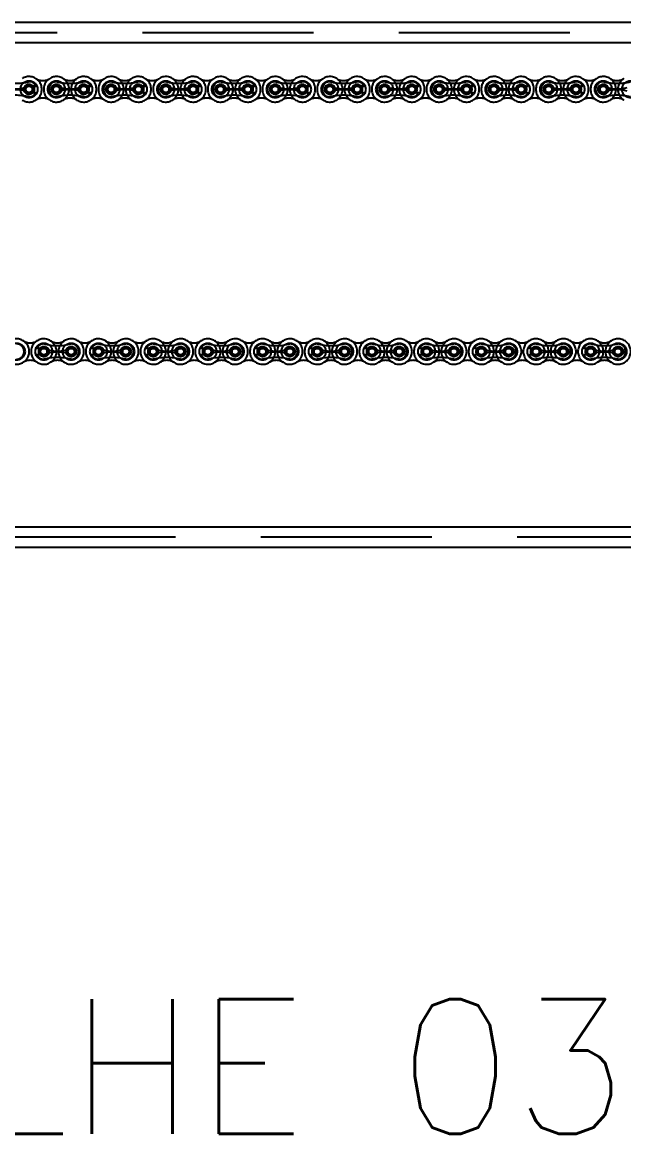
# Model space of a CAD drawing. Header units: metres. Extents: x 0 to 21025, y 0 to 14850.
# Drawn here: x 4988 to 5268, y 12770 to 13287 of the extents above; entities that cross this region are included whole.
import ezdxf

# ---------------------------------------------------------------- set-up
doc = ezdxf.new("R2010")
doc.units = ezdxf.units.M
doc.header["$LTSCALE"] = 25
doc.linetypes.add('HIDDEN2', pattern=[4.7625, 3.175, -1.5875])
for name, color, linetype in [('SDM', 7, 'Continuous'), ('SL4', 4, 'Continuous'), ('ST1', 7, 'HIDDEN2')]:
    doc.layers.add(name, color=color, linetype=linetype)
doc.styles.add('ROMANS', font='ROMANS.SHX')
doc.dimstyles.new('25___1-25', dxfattribs={"dimscale": 25, "dimtxt": 2.5, "dimasz": 2, "dimexe": 1.5, "dimexo": 1, "dimgap": 0.5, "dimtad": 1, "dimzin": 12, "dimtxsty": 'ROMANS', "dimcen": 0, "dimclrd": 256, "dimclre": 256, "dimclrt": 3, "dimazin": 3, "dimtfac": 1, "dimtmove": 0, "dimatfit": 0, "dimfxl": 1, "dimlwd": -1, "dimlwe": -1, "dimarcsym": 0})

msp = doc.modelspace()

# ---------------------------------------------------------------- linework, layer by layer
at = {"layer": 'SL4'}
for p, q in [((4210.539, 13286.681), (5535.514, 13286.681)), ((5535.514, 13277.156), (4210.539, 13277.156)), ((4258.039, 13052.206), (5488.014, 13052.206)), ((5488.014, 13042.681), (4258.039, 13042.681))]:
    msp.add_line(p, q, dxfattribs=at)
at = {"layer": 'ST1'}
for p, q in [((4210.539, 13281.919), (5535.514, 13281.919)), ((5535.514, 13277.156), (4210.539, 13277.156)), ((4992.384, 13256.997), (4994.508, 13256.997)), ((5017.784, 13256.997), (5019.908, 13256.997)), ((5043.184, 13256.997), (5045.308, 13256.997)), ((5068.584, 13256.997), (5070.708, 13256.997)), ((5093.984, 13256.997), (5096.108, 13256.997)), ((5119.384, 13256.997), (5121.508, 13256.997)), ((5144.784, 13256.997), (5146.908, 13256.997)), ((5170.184, 13256.997), (5172.308, 13256.997)), ((5195.584, 13256.997), (5197.708, 13256.997)), ((5220.984, 13256.997), (5223.108, 13256.997)), ((5246.384, 13256.997), (5248.508, 13256.997)), ((4992.384, 13254.045), (4994.508, 13254.045)), ((5017.784, 13254.045), (5019.908, 13254.045)), ((5043.184, 13254.045), (5045.308, 13254.045)), ((5068.584, 13254.045), (5070.708, 13254.045)), ((5093.984, 13254.045), (5096.108, 13254.045)), ((5119.384, 13254.045), (5121.508, 13254.045)), ((5144.784, 13254.045), (5146.908, 13254.045)), ((5170.184, 13254.045), (5172.308, 13254.045)), ((5195.584, 13254.045), (5197.708, 13254.045)), ((5220.984, 13254.045), (5223.108, 13254.045)), ((5246.384, 13254.045), (5248.508, 13254.045)), ((4997.022, 13135.162), (4994.898, 13135.162)), ((4997.022, 13132.21), (4994.898, 13132.21)), ((5022.422, 13135.162), (5020.298, 13135.162)), ((5022.422, 13132.21), (5020.298, 13132.21)), ((5047.822, 13135.162), (5045.698, 13135.162)), ((5047.822, 13132.21), (5045.698, 13132.21)), ((5073.222, 13135.162), (5071.098, 13135.162)), ((5073.222, 13132.21), (5071.098, 13132.21)), ((5098.622, 13135.162), (5096.498, 13135.162)), ((5098.622, 13132.21), (5096.498, 13132.21)), ((5124.022, 13135.162), (5121.898, 13135.162)), ((5124.022, 13132.21), (5121.898, 13132.21)), ((5149.422, 13135.162), (5147.298, 13135.162)), ((5149.422, 13132.21), (5147.298, 13132.21)), ((5174.822, 13135.162), (5172.698, 13135.162)), ((5174.822, 13132.21), (5172.698, 13132.21)), ((5200.222, 13135.162), (5198.098, 13135.162)), ((5200.222, 13132.21), (5198.098, 13132.21)), ((5225.622, 13135.162), (5223.498, 13135.162)), ((5225.622, 13132.21), (5223.498, 13132.21)), ((5251.022, 13135.162), (5248.898, 13135.162)), ((5251.022, 13132.21), (5248.898, 13132.21)), ((4210.539, 13052.206), (5535.514, 13052.206)), ((5535.514, 13047.444), (4210.539, 13047.444))]:
    msp.add_line(p, q, dxfattribs=at)
for centre, radius in [((4991.277, 13255.521), 3.96), ((4991.277, 13255.521), 2.398), ((4991.277, 13255.521), 1.845), ((4991.277, 13255.521), 1.476), ((5003.977, 13255.521), 3.96), ((5003.977, 13255.521), 2.398), ((5003.977, 13255.521), 1.845), ((5003.977, 13255.521), 1.476), ((5016.677, 13255.521), 3.96), ((5016.677, 13255.521), 2.399), ((5016.677, 13255.521), 1.845), ((5016.677, 13255.521), 1.476), ((5029.377, 13255.521), 3.96), ((5029.377, 13255.521), 2.398), ((5029.377, 13255.521), 1.845), ((5029.377, 13255.521), 1.476), ((5042.077, 13255.521), 3.96), ((5042.077, 13255.521), 2.398), ((5042.077, 13255.521), 1.845), ((5042.077, 13255.521), 1.476), ((5054.777, 13255.521), 3.96), ((5054.777, 13255.521), 2.399), ((5054.777, 13255.521), 1.845), ((5054.777, 13255.521), 1.476), ((5067.477, 13255.521), 3.96), ((5067.477, 13255.521), 2.399), ((5067.477, 13255.521), 1.845), ((5067.477, 13255.521), 1.476), ((5080.177, 13255.521), 3.96), ((5080.177, 13255.521), 2.398), ((5080.177, 13255.521), 1.845), ((5080.177, 13255.521), 1.476), ((5092.877, 13255.521), 3.96), ((5092.877, 13255.521), 2.399), ((5092.877, 13255.521), 1.845), ((5092.877, 13255.521), 1.476), ((5105.577, 13255.521), 3.96), ((5105.577, 13255.521), 2.399), ((5105.577, 13255.521), 1.845), ((5105.577, 13255.521), 1.476), ((5118.277, 13255.521), 3.96), ((5118.277, 13255.521), 2.398), ((5118.277, 13255.521), 1.845), ((5118.277, 13255.521), 1.476), ((5130.977, 13255.521), 3.96), ((5130.977, 13255.521), 2.399), ((5130.977, 13255.521), 1.845), ((5130.977, 13255.521), 1.476), ((5143.677, 13255.521), 3.96), ((5143.677, 13255.521), 2.398), ((5143.677, 13255.521), 1.845), ((5143.677, 13255.521), 1.476), ((5156.377, 13255.521), 3.96), ((5156.377, 13255.521), 2.399), ((5156.377, 13255.521), 1.845), ((5156.377, 13255.521), 1.476), ((5169.077, 13255.521), 3.96), ((5169.077, 13255.521), 2.398), ((5169.077, 13255.521), 1.845), ((5169.077, 13255.521), 1.476), ((5181.777, 13255.521), 3.96), ((5181.777, 13255.521), 2.399), ((5181.777, 13255.521), 1.845), ((5181.777, 13255.521), 1.476), ((5194.477, 13255.521), 3.96), ((5194.477, 13255.521), 2.398), ((5194.477, 13255.521), 1.845), ((5194.477, 13255.521), 1.476), ((5207.177, 13255.521), 3.96), ((5207.177, 13255.521), 2.398), ((5207.177, 13255.521), 1.845), ((5207.177, 13255.521), 1.476), ((5219.877, 13255.521), 3.96), ((5219.877, 13255.521), 2.398), ((5219.877, 13255.521), 1.845), ((5219.877, 13255.521), 1.476), ((5232.577, 13255.521), 3.96), ((5232.577, 13255.521), 2.398), ((5232.577, 13255.521), 1.845), ((5232.577, 13255.521), 1.476), ((5245.277, 13255.521), 3.96), ((5245.277, 13255.521), 2.398), ((5245.277, 13255.521), 1.845), ((5245.277, 13255.521), 1.476), ((5257.977, 13255.521), 3.96), ((5257.977, 13255.521), 2.398), ((5257.977, 13255.521), 1.845), ((5257.977, 13255.521), 1.476), ((5270.677, 13255.521), 3.96), ((4985.429, 13133.686), 3.96), ((4998.129, 13133.686), 3.96), ((5010.829, 13133.686), 3.96), ((5023.529, 13133.686), 3.96), ((5036.229, 13133.686), 3.96), ((5048.929, 13133.686), 3.96), ((5061.629, 13133.686), 3.96), ((5074.329, 13133.686), 3.96), ((5087.029, 13133.686), 3.96), ((5099.729, 13133.686), 3.96), ((5112.429, 13133.686), 3.96), ((5125.129, 13133.686), 3.96), ((5137.829, 13133.686), 3.96), ((5150.529, 13133.686), 3.96), ((5163.229, 13133.686), 3.96), ((5175.929, 13133.686), 3.96), ((5188.629, 13133.686), 3.96), ((5201.329, 13133.686), 3.96), ((5214.029, 13133.686), 3.96), ((5226.729, 13133.686), 3.96), ((5239.429, 13133.686), 3.96), ((5252.129, 13133.686), 3.96), ((5264.829, 13133.686), 3.96), ((4998.129, 13133.686), 2.398), ((4998.129, 13133.686), 1.845), ((4998.129, 13133.686), 1.476), ((5010.829, 13133.686), 2.399), ((5010.829, 13133.686), 1.845), ((5010.829, 13133.686), 1.476), ((5023.529, 13133.686), 2.398), ((5023.529, 13133.686), 1.845), ((5023.529, 13133.686), 1.476), ((5036.229, 13133.686), 2.398), ((5036.229, 13133.686), 1.845), ((5036.229, 13133.686), 1.476), ((5048.929, 13133.686), 2.399), ((5048.929, 13133.686), 1.845), ((5048.929, 13133.686), 1.476), ((5061.629, 13133.686), 2.399), ((5061.629, 13133.686), 1.845), ((5061.629, 13133.686), 1.476), ((5074.329, 13133.686), 2.398), ((5074.329, 13133.686), 1.845), ((5074.329, 13133.686), 1.476), ((5087.029, 13133.686), 2.399), ((5087.029, 13133.686), 1.845), ((5087.029, 13133.686), 1.476), ((5099.729, 13133.686), 2.399), ((5099.729, 13133.686), 1.845), ((5099.729, 13133.686), 1.476), ((5112.429, 13133.686), 2.398), ((5112.429, 13133.686), 1.845), ((5112.429, 13133.686), 1.476), ((5125.129, 13133.686), 2.398), ((5125.129, 13133.686), 1.845), ((5125.129, 13133.686), 1.476), ((5137.829, 13133.686), 2.399), ((5137.829, 13133.686), 1.845), ((5137.829, 13133.686), 1.476), ((5150.529, 13133.686), 2.398), ((5150.529, 13133.686), 1.845), ((5150.529, 13133.686), 1.476), ((5163.229, 13133.686), 2.398), ((5163.229, 13133.686), 1.845), ((5163.229, 13133.686), 1.476), ((5175.929, 13133.686), 2.399), ((5175.929, 13133.686), 1.845), ((5175.929, 13133.686), 1.476), ((5188.629, 13133.686), 2.399), ((5188.629, 13133.686), 1.845), ((5188.629, 13133.686), 1.476), ((5201.329, 13133.686), 2.398), ((5201.329, 13133.686), 1.845), ((5201.329, 13133.686), 1.476), ((5214.029, 13133.686), 2.399), ((5214.029, 13133.686), 1.845), ((5214.029, 13133.686), 1.476), ((5226.729, 13133.686), 2.399), ((5226.729, 13133.686), 1.845), ((5226.729, 13133.686), 1.476), ((5239.429, 13133.686), 2.398), ((5239.429, 13133.686), 1.845), ((5239.429, 13133.686), 1.476), ((5252.129, 13133.686), 2.398), ((5252.129, 13133.686), 1.845), ((5252.129, 13133.686), 1.476), ((5264.829, 13133.686), 2.399), ((5264.829, 13133.686), 1.845), ((5264.829, 13133.686), 1.476)]:
    msp.add_circle(centre, radius, dxfattribs=at)
for centre, radius, start, end in [((4991.277, 13255.521), 5.92, 237.56669, 122.43331), ((4997.627, 13265.514), 5.92, 237.56669, 302.43331), ((5003.977, 13255.521), 5.92, 57.56669, 302.43331), ((5010.327, 13265.514), 5.92, 237.56669, 302.43331), ((5003.977, 13255.521), 5.92, 302.43324, 57.56676), ((5016.677, 13255.521), 5.92, 122.43324, 237.56676), ((5016.677, 13255.521), 5.92, 237.56669, 122.43331), ((5023.027, 13265.514), 5.92, 237.56669, 302.43331), ((5029.377, 13255.521), 5.92, 57.56669, 302.43331), ((5035.727, 13265.514), 5.92, 237.56669, 302.43331), ((5029.377, 13255.521), 5.92, 302.43324, 57.56676), ((5042.077, 13255.521), 5.92, 122.43324, 237.56676), ((5042.077, 13255.521), 5.92, 237.56669, 122.43331), ((5048.427, 13265.514), 5.92, 237.56669, 302.43331), ((5054.777, 13255.521), 5.92, 57.56669, 302.43331), ((5061.127, 13265.514), 5.92, 237.56669, 302.43331), ((5054.777, 13255.521), 5.92, 302.43324, 57.56676), ((5067.477, 13255.521), 5.92, 122.43324, 237.56676), ((5067.477, 13255.521), 5.92, 237.56669, 122.43331), ((5073.827, 13265.514), 5.92, 237.56669, 302.43331), ((5080.177, 13255.521), 5.92, 57.56669, 302.43331), ((5086.527, 13265.514), 5.92, 237.56669, 302.43331), ((5080.177, 13255.521), 5.92, 302.43324, 57.56676), ((5092.877, 13255.521), 5.92, 122.43324, 237.56676), ((5092.877, 13255.521), 5.92, 237.56669, 122.43331), ((5099.227, 13265.514), 5.92, 237.56669, 302.43331), ((5105.577, 13255.521), 5.92, 57.56669, 302.43331), ((5111.927, 13265.514), 5.92, 237.56669, 302.43331), ((5105.577, 13255.521), 5.92, 302.43324, 57.56676), ((5118.277, 13255.521), 5.92, 122.43324, 237.56676), ((5118.277, 13255.521), 5.92, 237.56669, 122.43331), ((5124.627, 13265.514), 5.92, 237.56669, 302.43331), ((5130.977, 13255.521), 5.92, 57.56669, 302.43331), ((5137.327, 13265.514), 5.92, 237.56669, 302.43331), ((5130.977, 13255.521), 5.92, 302.43324, 57.56676), ((5143.677, 13255.521), 5.92, 122.43324, 237.56676), ((5143.677, 13255.521), 5.92, 237.56669, 122.43331), ((5150.027, 13265.514), 5.92, 237.56669, 302.43331), ((5156.377, 13255.521), 5.92, 57.56669, 302.43331), ((5162.727, 13265.514), 5.92, 237.56669, 302.43331), ((5156.377, 13255.521), 5.92, 302.43324, 57.56676), ((5169.077, 13255.521), 5.92, 122.43324, 237.56676), ((5169.077, 13255.521), 5.92, 237.56669, 122.43331), ((5175.427, 13265.514), 5.92, 237.56669, 302.43331), ((5181.777, 13255.521), 5.92, 57.56669, 302.43331), ((5188.127, 13265.514), 5.92, 237.56669, 302.43331), ((5181.777, 13255.521), 5.92, 302.43324, 57.56676), ((5194.477, 13255.521), 5.92, 122.43324, 237.56676), ((5194.477, 13255.521), 5.92, 237.56669, 122.43331), ((5200.827, 13265.514), 5.92, 237.56669, 302.43331), ((5207.177, 13255.521), 5.92, 57.56669, 302.43331), ((5213.527, 13265.514), 5.92, 237.56669, 302.43331), ((5207.177, 13255.521), 5.92, 302.43324, 57.56676), ((5219.877, 13255.521), 5.92, 122.43324, 237.56676), ((5219.877, 13255.521), 5.92, 237.56669, 122.43331), ((5226.227, 13265.514), 5.92, 237.56669, 302.43331), ((5232.577, 13255.521), 5.92, 57.56669, 302.43331), ((5238.927, 13265.514), 5.92, 237.56669, 302.43331), ((5232.577, 13255.521), 5.92, 302.43324, 57.56676), ((5245.277, 13255.521), 5.92, 122.43324, 237.56676), ((5245.277, 13255.521), 5.92, 237.56669, 122.43331), ((5251.627, 13265.514), 5.92, 237.56669, 302.43331), ((5257.977, 13255.521), 5.92, 57.56669, 302.43331), ((5264.327, 13265.514), 5.92, 237.56669, 302.43331), ((5257.977, 13255.521), 5.92, 302.43324, 57.56676), ((5270.677, 13255.521), 5.92, 122.43324, 237.56676), ((4984.927, 13284.618), 26.322, 256.04015, 283.95985), ((4984.927, 13271.874), 16.175, 252.993, 287.007), ((4984.927, 13239.169), 16.175, 72.993, 107.007), ((4991.277, 13255.521), 3.552, 24.55336, 90), ((5003.977, 13255.521), 3.552, 90, 270), ((5010.327, 13284.618), 26.322, 256.04015, 283.95985), ((5010.327, 13271.874), 16.175, 252.993, 287.007), ((5010.327, 13239.169), 16.175, 72.993, 107.007), ((5016.677, 13255.521), 3.552, 24.55336, 90), ((5029.377, 13255.521), 3.552, 90, 270), ((5035.727, 13284.618), 26.322, 256.04015, 283.95985), ((5035.727, 13271.874), 16.175, 252.993, 287.007), ((5035.727, 13239.169), 16.175, 72.993, 107.007), ((5042.077, 13255.521), 3.552, 24.55336, 90), ((5054.777, 13255.521), 3.552, 90, 270), ((5061.127, 13284.618), 26.322, 256.04015, 283.95985), ((5061.127, 13271.874), 16.175, 252.993, 287.007), ((5061.127, 13239.169), 16.175, 72.993, 107.007), ((5067.477, 13255.521), 3.552, 24.55336, 90), ((5080.177, 13255.521), 3.552, 90, 270), ((5086.527, 13284.618), 26.322, 256.04015, 283.95985), ((5086.527, 13271.874), 16.175, 252.993, 287.007), ((5086.527, 13239.169), 16.175, 72.993, 107.007), ((5092.877, 13255.521), 3.552, 24.55336, 90), ((5105.577, 13255.521), 3.552, 90, 270), ((5111.927, 13284.618), 26.322, 256.04015, 283.95985), ((5111.927, 13271.874), 16.175, 252.993, 287.007), ((5111.927, 13239.169), 16.175, 72.993, 107.007), ((5118.277, 13255.521), 3.552, 24.55336, 90), ((5130.977, 13255.521), 3.552, 90, 270), ((5137.327, 13284.618), 26.322, 256.04015, 283.95985), ((5137.327, 13271.874), 16.175, 252.993, 287.007), ((5137.327, 13239.169), 16.175, 72.993, 107.007), ((5143.677, 13255.521), 3.552, 24.55336, 90), ((5156.377, 13255.521), 3.552, 90, 270), ((5162.727, 13284.618), 26.322, 256.04015, 283.95985), ((5162.727, 13271.874), 16.175, 252.993, 287.007), ((5162.727, 13239.169), 16.175, 72.993, 107.007), ((5169.077, 13255.521), 3.552, 24.55336, 90), ((5181.777, 13255.521), 3.552, 90, 270), ((5188.127, 13284.618), 26.322, 256.04015, 283.95985), ((5188.127, 13271.874), 16.175, 252.993, 287.007), ((5188.127, 13239.169), 16.175, 72.993, 107.007), ((5194.477, 13255.521), 3.552, 24.55336, 90), ((5207.177, 13255.521), 3.552, 90, 270), ((5213.527, 13284.618), 26.322, 256.04015, 283.95985), ((5213.527, 13271.874), 16.175, 252.993, 287.007), ((5213.527, 13239.169), 16.175, 72.993, 107.007), ((5219.877, 13255.521), 3.552, 24.55336, 90), ((5232.577, 13255.521), 3.552, 90, 270), ((5238.927, 13284.618), 26.322, 256.04015, 283.95985), ((5238.927, 13271.874), 16.175, 252.993, 287.007), ((5238.927, 13239.169), 16.175, 72.993, 107.007), ((5245.277, 13255.521), 3.552, 24.55336, 90), ((5257.977, 13255.521), 3.552, 90, 270), ((5264.327, 13284.618), 26.322, 256.04015, 283.95985), ((5264.327, 13271.874), 16.175, 252.993, 287.007), ((5264.327, 13239.169), 16.175, 72.993, 107.007), ((4984.927, 13226.424), 26.322, 76.04015, 103.95985), ((4991.277, 13255.521), 3.552, 270, 335.44664), ((4997.627, 13245.528), 5.92, 57.56669, 122.43331), ((5010.327, 13226.424), 26.322, 76.04015, 103.95985), ((5010.327, 13245.528), 5.92, 57.56669, 122.43331), ((5016.677, 13255.521), 3.552, 270, 335.44664), ((5023.027, 13245.528), 5.92, 57.56669, 122.43331), ((5035.727, 13226.424), 26.322, 76.04015, 103.95985), ((5035.727, 13245.528), 5.92, 57.56669, 122.43331), ((5042.077, 13255.521), 3.552, 270, 335.44664), ((5048.427, 13245.528), 5.92, 57.56669, 122.43331), ((5061.127, 13226.424), 26.322, 76.04015, 103.95985), ((5061.127, 13245.528), 5.92, 57.56669, 122.43331), ((5067.477, 13255.521), 3.552, 270, 335.44664), ((5073.827, 13245.528), 5.92, 57.56669, 122.43331), ((5086.527, 13226.424), 26.322, 76.04015, 103.95985), ((5086.527, 13245.528), 5.92, 57.56669, 122.43331), ((5092.877, 13255.521), 3.552, 270, 335.44664), ((5099.227, 13245.528), 5.92, 57.56669, 122.43331), ((5111.927, 13226.424), 26.322, 76.04015, 103.95985), ((5111.927, 13245.528), 5.92, 57.56669, 122.43331), ((5118.277, 13255.521), 3.552, 270, 335.44664), ((5124.627, 13245.528), 5.92, 57.56669, 122.43331), ((5137.327, 13226.424), 26.322, 76.04015, 103.95985), ((5137.327, 13245.528), 5.92, 57.56669, 122.43331), ((5143.677, 13255.521), 3.552, 270, 335.44664), ((5150.027, 13245.528), 5.92, 57.56669, 122.43331), ((5162.727, 13226.424), 26.322, 76.04015, 103.95985), ((5162.727, 13245.528), 5.92, 57.56669, 122.43331), ((5169.077, 13255.521), 3.552, 270, 335.44664), ((5175.427, 13245.528), 5.92, 57.56669, 122.43331), ((5188.127, 13226.424), 26.322, 76.04015, 103.95985), ((5188.127, 13245.528), 5.92, 57.56669, 122.43331), ((5194.477, 13255.521), 3.552, 270, 335.44664), ((5200.827, 13245.528), 5.92, 57.56669, 122.43331), ((5213.527, 13226.424), 26.322, 76.04015, 103.95985), ((5213.527, 13245.528), 5.92, 57.56669, 122.43331), ((5219.877, 13255.521), 3.552, 270, 335.44664), ((5226.227, 13245.528), 5.92, 57.56669, 122.43331), ((5238.927, 13226.424), 26.322, 76.04015, 103.95985), ((5238.927, 13245.528), 5.92, 57.56669, 122.43331), ((5245.277, 13255.521), 3.552, 270, 335.44664), ((5251.627, 13245.528), 5.92, 57.56669, 122.43331), ((5264.327, 13226.424), 26.322, 76.04015, 103.95985), ((5264.327, 13245.528), 5.92, 57.56669, 122.43331), ((4985.429, 13133.686), 5.92, 237.56669, 122.43331), ((4985.429, 13133.686), 3.552, 270, 90), ((4991.779, 13143.679), 5.92, 237.56669, 302.43331), ((4998.129, 13133.686), 5.92, 57.56669, 302.43331), ((4998.129, 13133.686), 3.552, 90, 155.44664), ((5004.479, 13162.783), 26.322, 256.04015, 283.95985), ((5004.479, 13143.679), 5.92, 237.56669, 302.43331), ((4998.129, 13133.686), 5.92, 302.43324, 57.56676), ((5010.829, 13133.686), 5.92, 122.43324, 237.56676), ((5010.829, 13133.686), 5.92, 237.56669, 122.43331), ((5010.829, 13133.686), 3.552, 270, 90), ((5017.179, 13143.679), 5.92, 237.56669, 302.43331), ((5023.529, 13133.686), 5.92, 57.56669, 302.43331), ((5023.529, 13133.686), 3.552, 90, 155.44664), ((5029.879, 13162.783), 26.322, 256.04015, 283.95985), ((5029.879, 13143.679), 5.92, 237.56669, 302.43331), ((5023.529, 13133.686), 5.92, 302.43324, 57.56676), ((5036.229, 13133.686), 5.92, 122.43324, 237.56676), ((5036.229, 13133.686), 5.92, 237.56669, 122.43331), ((5036.229, 13133.686), 3.552, 270, 90), ((5042.579, 13143.679), 5.92, 237.56669, 302.43331), ((5048.929, 13133.686), 5.92, 57.56669, 302.43331), ((5048.929, 13133.686), 3.552, 90, 155.44664), ((5055.279, 13162.783), 26.322, 256.04015, 283.95985), ((5055.279, 13143.679), 5.92, 237.56669, 302.43331), ((5048.929, 13133.686), 5.92, 302.43324, 57.56676), ((5061.629, 13133.686), 5.92, 122.43324, 237.56676), ((5061.629, 13133.686), 5.92, 237.56669, 122.43331), ((5061.629, 13133.686), 3.552, 270, 90), ((5067.979, 13143.679), 5.92, 237.56669, 302.43331), ((5074.329, 13133.686), 5.92, 57.56669, 302.43331), ((5074.329, 13133.686), 3.552, 90, 155.44664), ((5080.679, 13162.783), 26.322, 256.04015, 283.95985), ((5080.679, 13143.679), 5.92, 237.56669, 302.43331), ((5074.329, 13133.686), 5.92, 302.43324, 57.56676), ((5087.029, 13133.686), 5.92, 122.43324, 237.56676), ((5087.029, 13133.686), 5.92, 237.56669, 122.43331), ((5087.029, 13133.686), 3.552, 270, 90), ((5093.379, 13143.679), 5.92, 237.56669, 302.43331), ((5099.729, 13133.686), 5.92, 57.56669, 302.43331), ((5099.729, 13133.686), 3.552, 90, 155.44664), ((5106.079, 13162.783), 26.322, 256.04015, 283.95985), ((5106.079, 13143.679), 5.92, 237.56669, 302.43331), ((5099.729, 13133.686), 5.92, 302.43324, 57.56676), ((5112.429, 13133.686), 5.92, 122.43324, 237.56676), ((5112.429, 13133.686), 5.92, 237.56669, 122.43331), ((5112.429, 13133.686), 3.552, 270, 90), ((5118.779, 13143.679), 5.92, 237.56669, 302.43331), ((5125.129, 13133.686), 5.92, 57.56669, 302.43331), ((5125.129, 13133.686), 3.552, 90, 155.44664), ((5131.479, 13162.783), 26.322, 256.04015, 283.95985), ((5131.479, 13143.679), 5.92, 237.56669, 302.43331), ((5125.129, 13133.686), 5.92, 302.43324, 57.56676), ((5137.829, 13133.686), 5.92, 122.43324, 237.56676), ((5137.829, 13133.686), 5.92, 237.56669, 122.43331), ((5137.829, 13133.686), 3.552, 270, 90), ((5144.179, 13143.679), 5.92, 237.56669, 302.43331), ((5150.529, 13133.686), 5.92, 57.56669, 302.43331), ((5150.529, 13133.686), 3.552, 90, 155.44664), ((5156.879, 13162.783), 26.322, 256.04015, 283.95985), ((5156.879, 13143.679), 5.92, 237.56669, 302.43331), ((5150.529, 13133.686), 5.92, 302.43324, 57.56676), ((5163.229, 13133.686), 5.92, 122.43324, 237.56676), ((5163.229, 13133.686), 5.92, 237.56669, 122.43331), ((5163.229, 13133.686), 3.552, 270, 90), ((5169.579, 13143.679), 5.92, 237.56669, 302.43331), ((5175.929, 13133.686), 5.92, 57.56669, 302.43331), ((5175.929, 13133.686), 3.552, 90, 155.44664), ((5182.279, 13162.783), 26.322, 256.04015, 283.95985), ((5182.279, 13143.679), 5.92, 237.56669, 302.43331), ((5175.929, 13133.686), 5.92, 302.43324, 57.56676), ((5188.629, 13133.686), 5.92, 122.43324, 237.56676), ((5188.629, 13133.686), 5.92, 237.56669, 122.43331), ((5188.629, 13133.686), 3.552, 270, 90), ((5194.979, 13143.679), 5.92, 237.56669, 302.43331), ((5201.329, 13133.686), 5.92, 57.56669, 302.43331), ((5201.329, 13133.686), 3.552, 90, 155.44664), ((5207.679, 13162.783), 26.322, 256.04015, 283.95985), ((5207.679, 13143.679), 5.92, 237.56669, 302.43331), ((5201.329, 13133.686), 5.92, 302.43324, 57.56676), ((5214.029, 13133.686), 5.92, 122.43324, 237.56676), ((5214.029, 13133.686), 5.92, 237.56669, 122.43331), ((5214.029, 13133.686), 3.552, 270, 90), ((5220.379, 13143.679), 5.92, 237.56669, 302.43331), ((5226.729, 13133.686), 5.92, 57.56669, 302.43331), ((5226.729, 13133.686), 3.552, 90, 155.44664), ((5233.079, 13162.783), 26.322, 256.04015, 283.95985), ((5233.079, 13143.679), 5.92, 237.56669, 302.43331), ((5226.729, 13133.686), 5.92, 302.43324, 57.56676), ((5239.429, 13133.686), 5.92, 122.43324, 237.56676), ((5239.429, 13133.686), 5.92, 237.56669, 122.43331), ((5239.429, 13133.686), 3.552, 270, 90), ((5245.779, 13143.679), 5.92, 237.56669, 302.43331), ((5252.129, 13133.686), 5.92, 57.56669, 302.43331), ((5252.129, 13133.686), 3.552, 90, 155.44664), ((5258.479, 13162.783), 26.322, 256.04015, 283.95985), ((5258.479, 13143.679), 5.92, 237.56669, 302.43331), ((5252.129, 13133.686), 5.92, 302.43324, 57.56676), ((5264.829, 13133.686), 5.92, 122.43324, 237.56676), ((5264.829, 13133.686), 5.92, 237.56669, 122.43331), ((5264.829, 13133.686), 3.552, 270, 90), ((4998.129, 13133.686), 3.552, 204.55336, 270), ((5004.479, 13150.039), 16.175, 252.993, 287.007), ((5004.479, 13117.334), 16.175, 72.993, 107.007), ((5023.529, 13133.686), 3.552, 204.55336, 270), ((5029.879, 13150.039), 16.175, 252.993, 287.007), ((5029.879, 13117.334), 16.175, 72.993, 107.007), ((5048.929, 13133.686), 3.552, 204.55336, 270), ((5055.279, 13150.039), 16.175, 252.993, 287.007), ((5055.279, 13117.334), 16.175, 72.993, 107.007), ((5074.329, 13133.686), 3.552, 204.55336, 270), ((5080.679, 13150.039), 16.175, 252.993, 287.007), ((5080.679, 13117.334), 16.175, 72.993, 107.007), ((5099.729, 13133.686), 3.552, 204.55336, 270), ((5106.079, 13150.039), 16.175, 252.993, 287.007), ((5106.079, 13117.334), 16.175, 72.993, 107.007), ((5125.129, 13133.686), 3.552, 204.55336, 270), ((5131.479, 13150.039), 16.175, 252.993, 287.007), ((5131.479, 13117.334), 16.175, 72.993, 107.007), ((5150.529, 13133.686), 3.552, 204.55336, 270), ((5156.879, 13150.039), 16.175, 252.993, 287.007), ((5156.879, 13117.334), 16.175, 72.993, 107.007), ((5175.929, 13133.686), 3.552, 204.55336, 270), ((5182.279, 13150.039), 16.175, 252.993, 287.007), ((5182.279, 13117.334), 16.175, 72.993, 107.007), ((5201.329, 13133.686), 3.552, 204.55336, 270), ((5207.679, 13150.039), 16.175, 252.993, 287.007), ((5207.679, 13117.334), 16.175, 72.993, 107.007), ((5226.729, 13133.686), 3.552, 204.55336, 270), ((5233.079, 13150.039), 16.175, 252.993, 287.007), ((5233.079, 13117.334), 16.175, 72.993, 107.007), ((5252.129, 13133.686), 3.552, 204.55336, 270), ((5258.479, 13150.039), 16.175, 252.993, 287.007), ((5258.479, 13117.334), 16.175, 72.993, 107.007), ((4991.779, 13123.693), 5.92, 57.56669, 122.43331), ((5004.479, 13104.589), 26.322, 76.04015, 103.95985), ((5004.479, 13123.693), 5.92, 57.56669, 122.43331), ((5017.179, 13123.693), 5.92, 57.56669, 122.43331), ((5029.879, 13104.589), 26.322, 76.04015, 103.95985), ((5029.879, 13123.693), 5.92, 57.56669, 122.43331), ((5042.579, 13123.693), 5.92, 57.56669, 122.43331), ((5055.279, 13104.589), 26.322, 76.04015, 103.95985), ((5055.279, 13123.693), 5.92, 57.56669, 122.43331), ((5067.979, 13123.693), 5.92, 57.56669, 122.43331), ((5080.679, 13104.589), 26.322, 76.04015, 103.95985), ((5080.679, 13123.693), 5.92, 57.56669, 122.43331), ((5093.379, 13123.693), 5.92, 57.56669, 122.43331), ((5106.079, 13104.589), 26.322, 76.04015, 103.95985), ((5106.079, 13123.693), 5.92, 57.56669, 122.43331), ((5118.779, 13123.693), 5.92, 57.56669, 122.43331), ((5131.479, 13104.589), 26.322, 76.04015, 103.95985), ((5131.479, 13123.693), 5.92, 57.56669, 122.43331), ((5144.179, 13123.693), 5.92, 57.56669, 122.43331), ((5156.879, 13104.589), 26.322, 76.04015, 103.95985), ((5156.879, 13123.693), 5.92, 57.56669, 122.43331), ((5169.579, 13123.693), 5.92, 57.56669, 122.43331), ((5182.279, 13104.589), 26.322, 76.04015, 103.95985), ((5182.279, 13123.693), 5.92, 57.56669, 122.43331), ((5194.979, 13123.693), 5.92, 57.56669, 122.43331), ((5207.679, 13104.589), 26.322, 76.04015, 103.95985), ((5207.679, 13123.693), 5.92, 57.56669, 122.43331), ((5220.379, 13123.693), 5.92, 57.56669, 122.43331), ((5233.079, 13104.589), 26.322, 76.04015, 103.95985), ((5233.079, 13123.693), 5.92, 57.56669, 122.43331), ((5245.779, 13123.693), 5.92, 57.56669, 122.43331), ((5258.479, 13104.589), 26.322, 76.04015, 103.95985), ((5258.479, 13123.693), 5.92, 57.56669, 122.43331)]:
    msp.add_arc(centre, radius, start, end, dxfattribs=at)

# ---------------------------------------------------------------- texts
at = {"layer": 'SDM', "color": 3, "insert": (5269.533, 12770.306), "char_height": 62.5, "attachment_point": 9, "style": 'ROMANS'}
msp.add_mtext('DETALHE 03', dxfattribs=at)

# ---------------------------------------------------------------- leaders
at = {"layer": 'SDM', "annotation_type": 0, "has_hookline": 1, "hookline_direction": 1, "text_width": 553.571}
msp.add_leader([(5527.286, 12941.141), (5387.303, 12801.556), (5282.033, 12801.556)], dimstyle='25___1-25', override={"dimgap": 0.5, "dimtad": 0}, dxfattribs=at)

doc.saveas('drawing.dxf')
